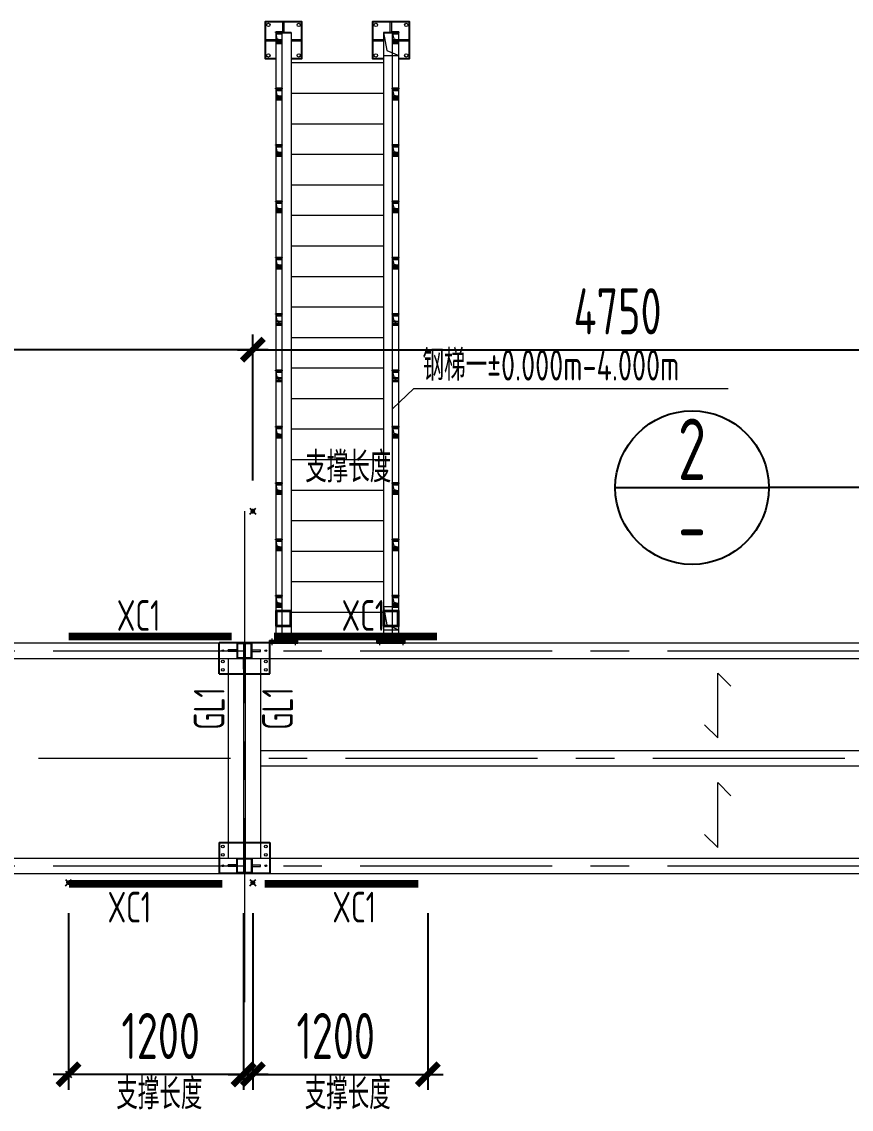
# Model space of a CAD drawing. Extents: x 498328 to 716449, y -893371 to -467753.
# Drawn here: x 535090 to 540491, y -716403 to -709323 of the extents above; entities that cross this region are included whole.
import ezdxf
from ezdxf.enums import TextEntityAlignment as Align

# ---------------------------------------------------------------- set-up
doc = ezdxf.new("R2010")
doc.units = 0
doc.header["$LTSCALE"] = 1000
doc.header["$PDMODE"] = 35
doc.header["$PDSIZE"] = 20
for name, pattern in [('2', [0.375, 0.25, -0.125]), ('CACHE', [0.375, 0.25, -0.125]), ('CENTER', [2, 1.25, -0.25, 0.25, -0.25]), ('CENTER2', [28.575, 19.05, -3.175, 3.175, -3.175])]:
    doc.linetypes.add(name, pattern=pattern)
doc.layers.get('0').update_dxf_attribs({"linetype": 'CONTINUOUS'})
doc.layers.get('Defpoints').update_dxf_attribs({"linetype": 'CONTINUOUS'})
for name, color, linetype in [('$0$S-STEL-BEAM-TEXT', 90, 'CONTINUOUS'), ('01', 7, 'CONTINUOUS'), ('1轮廓实线层', 7, 'CONTINUOUS'), ('AXIS', 251, 'CENTER'), ('DIM', 3, 'CONTINUOUS'), ('PUB_TEXT', 7, 'CONTINUOUS'), ('THIN', 7, 'CONTINUOUS'), ('焊缝', 1, 'CONTINUOUS'), ('设备基础', 2, 'CONTINUOUS')]:
    doc.layers.add(name, color=color, linetype=linetype)
doc.layers.add('22', color=7, linetype='CONTINUOUS', plot=False)
doc.layers.add('钢梁', color=141, linetype='CONTINUOUS', lineweight=18)
doc.styles.add('TSSD_DIMENSION', font='Tssdeng.shx', dxfattribs={"width": 0.7, "bigfont": 'hztxt.shx'})
doc.styles.add('TSSD_NUM', font='Tssdeng.shx', dxfattribs={"width": 0.7, "bigfont": 'hztxt.shx'})
doc.styles.add('TSSD_REIN', font='Tssdeng.shx', dxfattribs={"width": 0.7, "bigfont": 'hztxt.shx'})
doc.dimstyles.new('TSSD_100_100$0', dxfattribs={"dimtxt": 380, "dimasz": 100, "dimexe": 100, "dimexo": 250, "dimgap": 50, "dimtad": 1, "dimdec": 0, "dimzin": 0, "dimdsep": 46, "dimtxsty": 'TSSD_DIMENSION', "dimblk": 'ARCHTICK', "dimblk1": 'ARCHTICK', "dimblk2": 'ARCHTICK', "dimsah": 1, "dimcen": 0, "dimdle": 100, "dimclrt": 7, "dimadec": 0, "dimazin": 0, "dimtfac": 1, "dimtdec": 0, "dimtix": 1, "dimtmove": 2, "dimatfit": 3, "dimldrblk": 'ARCHTICK', "dimfxl": 0, "dimtolj": 1, "dimtzin": 0, "dimarcsym": 0})

# ---------------------------------------------------------------- blocks, each defined once
blk = doc.blocks.new('TS_IDX')
at = {"color": 0, "linetype": 'ByBlock'}
blk.add_line((-0.5, 0), (0.5, 0), dxfattribs=at)
blk.add_circle((0, 0), 0.5, dxfattribs=at)
at = {"color": 0, "linetype": 'ByBlock', "style": 'TSSD_NUM', "width": 0.7}
for tag, p in [('1', (0, 0.25)), ('A', (0, -0.25))]:
    blk.add_attdef(tag, text='', height=0.2857, dxfattribs=at).set_placement(p, align=Align.MIDDLE_CENTER)
blk = doc.blocks.new('_ARCHTICK')
at = {"color": 0, "const_width": 0.4}
blk.add_lwpolyline([(-0.707, -0.707), (0.707, 0.707)], dxfattribs=at)
blk = doc.blocks.new('*D443')
at = {"layer": '22', "color": 0, "transparency": 16777216}
for p in [(541344.5, -711458.1), (536594.5, -712509.1), (541344.5, -712509.1)]:
    blk.add_point(p, dxfattribs=at)
at = {"layer": 'DIM', "color": 0, "lineweight": -2, "transparency": 16777216}
for p, q in [((536594.5, -712309.1), (536594.5, -711358.1)), ((541344.5, -712309.1), (541344.5, -711358.1)), ((536494.5, -711458.1), (541444.5, -711458.1))]:
    blk.add_line(p, q, dxfattribs=at)
at = {"layer": 'DIM', "color": 0, "lineweight": -2, "transparency": 16777216, "xscale": 100, "yscale": 100, "zscale": 100, "rotation": 180}
blk.add_blockref('_ARCHTICK', (536594.5, -711458.1), dxfattribs=at)
at = {"layer": 'DIM', "color": 0, "lineweight": -2, "transparency": 16777216, "xscale": 100, "yscale": 100, "zscale": 100}
blk.add_blockref('_ARCHTICK', (541344.5, -711458.1), dxfattribs=at)
at = {"layer": 'DIM', "color": 7, "lineweight": 20, "transparency": 16777216, "insert": (538969.5, -711208.1), "char_height": 300, "attachment_point": 5, "style": 'TSSD_DIMENSION'}
blk.add_mtext('\\A1;4750', dxfattribs=at)
blk = doc.blocks.new('*D444')
at = {"layer": '22', "color": 0, "transparency": 16777216}
for p in [(531794.5, -711458.1), (531794.5, -712509.1), (536594.5, -712509.1)]:
    blk.add_point(p, dxfattribs=at)
at = {"layer": 'DIM', "color": 0, "lineweight": -2, "transparency": 16777216}
for p, q in [((531794.5, -712309.1), (531794.5, -711358.1)), ((536594.5, -712309.1), (536594.5, -711358.1)), ((536694.5, -711458.1), (531694.5, -711458.1))]:
    blk.add_line(p, q, dxfattribs=at)
at = {"layer": 'DIM', "color": 0, "lineweight": -2, "transparency": 16777216, "xscale": 100, "yscale": 100, "zscale": 100, "rotation": 180}
blk.add_blockref('_ARCHTICK', (531794.5, -711458.1), dxfattribs=at)
at = {"layer": 'DIM', "color": 0, "lineweight": -2, "transparency": 16777216, "xscale": 100, "yscale": 100, "zscale": 100}
blk.add_blockref('_ARCHTICK', (536594.5, -711458.1), dxfattribs=at)
at = {"layer": 'DIM', "color": 7, "lineweight": 20, "transparency": 16777216, "insert": (534194.5, -711208.1), "char_height": 300, "attachment_point": 5, "style": 'TSSD_DIMENSION'}
blk.add_mtext('\\A1;4800', dxfattribs=at)
blk = doc.blocks.new('*D445')
at = {"layer": '22', "color": 0, "transparency": 16777216}
for p in [(535394.5, -714927.6), (536594.5, -714927.6), (535394.5, -716176.4)]:
    blk.add_point(p, dxfattribs=at)
at = {"layer": 'DIM', "color": 0, "lineweight": -2, "transparency": 16777216}
for p, q in [((535394.5, -715127.6), (535394.5, -716276.4)), ((536594.5, -715127.6), (536594.5, -716276.4)), ((536694.5, -716176.4), (535294.5, -716176.4))]:
    blk.add_line(p, q, dxfattribs=at)
at = {"layer": 'DIM', "color": 0, "lineweight": -2, "transparency": 16777216, "xscale": 100, "yscale": 100, "zscale": 100, "rotation": 180}
blk.add_blockref('_ARCHTICK', (535394.5, -716176.4), dxfattribs=at)
at = {"layer": 'DIM', "color": 0, "lineweight": -2, "transparency": 16777216, "xscale": 100, "yscale": 100, "zscale": 100}
blk.add_blockref('_ARCHTICK', (536594.5, -716176.4), dxfattribs=at)
at = {"layer": 'DIM', "color": 7, "lineweight": 20, "transparency": 16777216, "insert": (535994.5, -715926.4), "char_height": 300, "attachment_point": 5, "style": 'TSSD_DIMENSION'}
blk.add_mtext('\\A1;1200', dxfattribs=at)
blk = doc.blocks.new('*D1000')
at = {"layer": 'Defpoints', "color": 0, "transparency": 16777216}
for p in [(536534.5, -714927.6), (537734.5, -714927.6), (537734.5, -716176.4)]:
    blk.add_point(p, dxfattribs=at)
at = {"layer": 'DIM', "color": 0, "lineweight": -2, "transparency": 16777216}
for p, q in [((536534.5, -715127.6), (536534.5, -716276.4)), ((537734.5, -715127.6), (537734.5, -716276.4)), ((536434.5, -716176.4), (537834.5, -716176.4))]:
    blk.add_line(p, q, dxfattribs=at)
at = {"layer": 'DIM', "color": 0, "lineweight": -2, "transparency": 16777216, "xscale": 100, "yscale": 100, "zscale": 100, "rotation": 180}
blk.add_blockref('_ARCHTICK', (536534.5, -716176.4), dxfattribs=at)
at = {"layer": 'DIM', "color": 0, "lineweight": -2, "transparency": 16777216, "xscale": 100, "yscale": 100, "zscale": 100}
blk.add_blockref('_ARCHTICK', (537734.5, -716176.4), dxfattribs=at)
at = {"layer": 'DIM', "color": 7, "lineweight": 20, "transparency": 16777216, "insert": (537134.5, -715926.4), "char_height": 300, "attachment_point": 5, "style": 'TSSD_DIMENSION'}
blk.add_mtext('\\A1;1200', dxfattribs=at)

msp = doc.modelspace()

# ---------------------------------------------------------------- linework, layer by layer
at = {"layer": '$0$S-STEL-BEAM-TEXT', "lineweight": 0}
for points in [[(539536.6, -713900.3), (539622.3, -713985.9), (539622.3, -713562.9), (539708, -713648.6)], [(539536.6, -714614.3), (539622.3, -714699.9), (539622.3, -714276.9), (539708, -714362.6)]]:
    msp.add_lwpolyline(points, dxfattribs=at)
at = {"layer": '01', "color": 8, "lineweight": 9}
for q in [(537504.5, -711842.7), (539690.1, -711711.4)]:
    msp.add_line((537643.1, -711711.4), q, dxfattribs=at)
at = {"layer": '1轮廓实线层', "lineweight": 20}
for p, q in [((536789.5, -709392.5), (536789.5, -709322.5)), ((536799.5, -709392.5), (536799.5, -709322.5)), ((537489.5, -709392.5), (537489.5, -709322.5)), ((537499.5, -709392.5), (537499.5, -709322.5)), ((536744.5, -709392.5), (536744.5, -713351.5)), ((536784.5, -713351.5), (536784.5, -709392.5)), ((536844.5, -709392.5), (536844.5, -713351.5)), ((537444.5, -709392.5), (537444.5, -713351.5)), ((537504.5, -713351.5), (537504.5, -709392.5)), ((537544.5, -713351.5), (537544.5, -709392.5)), ((536674.5, -709437.5), (536744.5, -709437.5)), ((536674.5, -709447.5), (536744.5, -709447.5)), ((536844.5, -709437.5), (536914.5, -709437.5)), ((536844.5, -709447.5), (536914.5, -709447.5)), ((537374.5, -709437.5), (537444.5, -709437.5)), ((537374.5, -709447.5), (537444.5, -709447.5)), ((537544.5, -709437.5), (537614.5, -709437.5)), ((537544.5, -709447.5), (537614.5, -709447.5)), ((537444.5, -709591), (536844.5, -709591)), ((537444.5, -709790), (536844.5, -709790)), ((537444.5, -709988.8), (536844.5, -709988.8)), ((537444.5, -710187.5), (536844.5, -710187.5)), ((537444.5, -710386.3), (536844.5, -710386.3)), ((537444.5, -710585), (536844.5, -710585)), ((537444.5, -710783.8), (536844.5, -710783.8)), ((537444.5, -710982.5), (536844.5, -710982.5)), ((537444.5, -711181.3), (536844.5, -711181.3)), ((537444.5, -711380), (536844.5, -711380)), ((537444.5, -711578.8), (536844.5, -711578.8)), ((537444.5, -711777.5), (536844.5, -711777.5)), ((537444.5, -711976.3), (536844.5, -711976.3)), ((537444.5, -712175), (536844.5, -712175)), ((537444.5, -712373.8), (536844.5, -712373.8)), ((537444.5, -712572.5), (536844.5, -712572.5)), ((537444.5, -712771.3), (536844.5, -712771.3)), ((537444.5, -712970), (536844.5, -712970)), ((537444.5, -713168.8), (536844.5, -713168.8)), ((536702.5, -713367.5), (536702.5, -713351.5)), ((536744.5, -713367.5), (537544.5, -713367.5)), ((536744.6, -713367.5), (537544.6, -713367.5)), ((536744.6, -713367.5), (537544.6, -713367.5)), ((536886.5, -713367.5), (536886.5, -713351.5)), ((537402.7, -713367.5), (537402.7, -713351.5)), ((537586.7, -713367.5), (537586.7, -713351.5))]:
    msp.add_line(p, q, dxfattribs=at)
at = {"layer": '1轮廓实线层', "linetype": 'CACHE', "lineweight": 20, "ltscale": 0.1}
for p, q in [((536744.5, -709392.5), (536784.5, -709392.5)), ((536744.5, -709392.5), (536784.5, -709392.5)), ((537504.5, -709392.5), (537544.5, -709392.5)), ((536744.5, -709759.5), (536784.5, -709759.5)), ((537504.5, -709759.5), (537544.5, -709759.5)), ((536744.5, -710126.5), (536784.5, -710126.5)), ((537504.5, -710126.5), (537544.5, -710126.5)), ((536744.5, -710493.5), (536784.5, -710493.5)), ((537504.5, -710493.5), (537544.5, -710493.5)), ((536744.5, -710860.5), (536784.5, -710860.5)), ((537504.5, -710860.5), (537544.5, -710860.5)), ((536744.5, -711227.5), (536784.5, -711227.5)), ((537504.5, -711227.5), (537544.5, -711227.5)), ((536744.5, -711594.5), (536784.5, -711594.5)), ((537504.5, -711594.5), (537544.5, -711594.5)), ((536744.5, -711961.5), (536784.5, -711961.5)), ((537504.5, -711961.5), (537544.5, -711961.5)), ((536744.5, -712328.5), (536784.5, -712328.5)), ((537504.5, -712328.5), (537544.5, -712328.5)), ((536744.5, -712695.5), (536784.5, -712695.5)), ((537504.5, -712695.5), (537544.5, -712695.5)), ((536744.5, -713062.5), (536784.5, -713062.5)), ((537504.5, -713062.5), (537544.5, -713062.5))]:
    msp.add_line(p, q, dxfattribs=at)
at = {"layer": '1轮廓实线层', "color": 8, "lineweight": 9}
for p, q in [((536744.5, -709400), (536751.8, -709432.7)), ((537444.7, -709392.6), (537466.5, -709509.2)), ((537504.5, -709400), (537511.8, -709432.7)), ((536751.8, -709432.7), (536784.5, -709440)), ((537511.8, -709432.7), (537544.5, -709440)), ((537444.5, -709542.5), (537544.5, -709542.5)), ((537466.5, -709509.2), (537544.5, -709542.5)), ((536744.5, -709767), (536751.8, -709799.7)), ((537504.5, -709767), (537511.8, -709799.7)), ((536751.8, -709799.7), (536784.5, -709807)), ((537511.8, -709799.7), (537544.5, -709807)), ((536744.5, -710134), (536751.8, -710166.7)), ((537504.5, -710134), (537511.8, -710166.7)), ((536751.8, -710166.7), (536784.5, -710174)), ((537511.8, -710166.7), (537544.5, -710174)), ((536744.5, -710501), (536751.8, -710533.7)), ((536751.8, -710533.7), (536784.5, -710541)), ((537504.5, -710501), (537511.8, -710533.7)), ((537511.8, -710533.7), (537544.5, -710541)), ((536744.5, -710868), (536751.8, -710900.7)), ((536751.8, -710900.7), (536784.5, -710908)), ((537504.5, -710868), (537511.8, -710900.7)), ((537511.8, -710900.7), (537544.5, -710908)), ((536744.5, -711235), (536751.8, -711267.7)), ((536751.8, -711267.7), (536784.5, -711275)), ((537504.5, -711235), (537511.8, -711267.7)), ((537511.8, -711267.7), (537544.5, -711275)), ((536744.5, -711602), (536751.8, -711634.7)), ((537504.5, -711602), (537511.8, -711634.7)), ((536751.8, -711634.7), (536784.5, -711642)), ((537511.8, -711634.7), (537544.5, -711642)), ((536744.5, -711969), (536751.8, -712001.7)), ((537504.5, -711969), (537511.8, -712001.7)), ((536751.8, -712001.7), (536784.5, -712009)), ((537511.8, -712001.7), (537544.5, -712009)), ((536744.5, -712336), (536751.8, -712368.7)), ((536751.8, -712368.7), (536784.5, -712376)), ((537504.5, -712336), (537511.8, -712368.7)), ((537511.8, -712368.7), (537544.5, -712376)), ((536744.5, -712703), (536751.8, -712735.7)), ((536751.8, -712735.7), (536784.5, -712743)), ((537504.5, -712703), (537511.8, -712735.7)), ((537511.8, -712735.7), (537544.5, -712743)), ((536744.5, -713070), (536751.8, -713102.7)), ((536751.8, -713102.7), (536784.5, -713110)), ((537504.5, -713070), (537511.8, -713102.7)), ((537511.8, -713102.7), (537544.5, -713110)), ((537444.7, -713132.5), (537466.5, -713249.2)), ((537466.5, -713249.2), (537544.5, -713282.5)), ((537513, -713339.9), (537544.5, -713348.9))]:
    msp.add_line(p, q, dxfattribs=at)
at = {"layer": '1轮廓实线层', "lineweight": 20, "ltscale": 5}
for p, q in [((531294.5, -713367.5), (579573, -713367.5)), ((531294.5, -713467.5), (579573, -713467.5)), ((536644.4, -714067.6), (545439.5, -714067.6)), ((536644.4, -714167.6), (545439.5, -714167.6)), ((531294.5, -714767.5), (550839.5, -714767.5)), ((531294.5, -714867.5), (550839.5, -714867.5)), ((531294.5, -714867.5), (550839.5, -714867.5))]:
    msp.add_line(p, q, dxfattribs=at)
at = {"layer": '1轮廓实线层', "linetype": 'CENTER2', "lineweight": 20, "ltscale": 0.01}
for p, q in [((536718.5, -713337.9), (536718.5, -713381.2)), ((536870.5, -713337.9), (536870.5, -713381.2)), ((537418.7, -713337.9), (537418.7, -713381.2)), ((537570.7, -713337.9), (537570.7, -713381.2))]:
    msp.add_line(p, q, dxfattribs=at)
at = {"layer": '1轮廓实线层', "color": 4, "lineweight": 20}
for p, q in [((536489.4, -713412.6), (536434.4, -713412.6)), ((536434.4, -713422.6), (536434.4, -713412.6)), ((536489.4, -713422.6), (536434.4, -713422.6)), ((536589.4, -713412.6), (536644.4, -713412.6)), ((536589.4, -713422.6), (536644.4, -713422.6)), ((536644.4, -713422.6), (536644.4, -713412.6)), ((536534.4, -713537.5), (536534.4, -713467.5)), ((536544.4, -713537.5), (536544.4, -713467.5)), ((536534.4, -713537.5), (536544.4, -713537.5)), ((536534.4, -714697.5), (536534.4, -714767.5)), ((536534.4, -714697.5), (536544.4, -714697.5)), ((536544.4, -714697.5), (536544.4, -714767.5)), ((536489.4, -714812.5), (536434.4, -714812.5)), ((536434.4, -714822.5), (536434.4, -714812.5)), ((536489.4, -714822.5), (536434.4, -714822.5)), ((536589.4, -714812.5), (536644.4, -714812.5)), ((536589.4, -714822.5), (536644.4, -714822.5)), ((536644.4, -714822.5), (536644.4, -714812.5))]:
    msp.add_line(p, q, dxfattribs=at)
at = {"layer": '1轮廓实线层', "color": 8, "lineweight": 9}
msp.add_lwpolyline([(537444.7, -713282.5), (537544.5, -713282.5), (537544.5, -713132.5), (537444.7, -713132.5)], close=True, dxfattribs=at)
at = {"layer": '1轮廓实线层', "color": 4, "lineweight": 20}
for points in [[(536589.4, -713467.5), (536589.4, -713367.5), (536489.4, -713367.5), (536489.4, -713467.5)], [(536584.4, -713462.5), (536584.4, -713372.5), (536494.4, -713372.5), (536494.4, -713462.5)], [(536589.4, -714767.5), (536589.4, -714867.5), (536489.4, -714867.5), (536489.4, -714767.5)], [(536584.4, -714772.5), (536584.4, -714862.5), (536494.4, -714862.5), (536494.4, -714772.5)]]:
    msp.add_lwpolyline(points, close=True, dxfattribs=at)
at = {"layer": '1轮廓实线层', "lineweight": 20}
for centre in [(536695.5, -709343.5), (536893.5, -709343.5), (537395.5, -709343.5), (537593.5, -709343.5), (536695.5, -709541.6), (536893.5, -709541.6), (537395.5, -709541.6), (537593.5, -709541.6)]:
    msp.add_circle(centre, 11, dxfattribs=at)
at = {"layer": '1轮廓实线层', "color": 4, "lineweight": 20}
for centre, radius in [((536399.4, -713417.5), 6), ((536679.4, -713417.5), 6), ((536399.4, -713487.5), 8.75), ((536679.4, -713487.5), 8.75), ((536399.4, -713542.5), 8.75), ((536679.4, -713542.5), 8.75), ((536399.4, -714692.5), 8.75), ((536679.4, -714692.5), 8.75), ((536399.4, -714747.5), 8.75), ((536679.4, -714747.5), 8.75), ((536399.4, -714817.5), 6), ((536679.4, -714817.5), 6)]:
    msp.add_circle(centre, radius, dxfattribs=at)
at = {"layer": 'AXIS', "lineweight": 20}
for p, q in [((536539.4, -712509.1), (536539.4, -715706)), ((531294.5, -713417.5), (581282.6, -713417.5)), ((531198.9, -714117.6), (545544.5, -714117.6)), ((531294.5, -714817.5), (581282.6, -714817.5))]:
    msp.add_line(p, q, dxfattribs=at)
at = {"layer": 'THIN'}
msp.add_line((540936.4, -712356), (539954.5, -712356), dxfattribs=at)
at = {"layer": '焊缝', "color": 2}
for p, q in [((536374.4, -713567.5), (536374.4, -713367.5)), ((536704.4, -713367.5), (536374.4, -713367.5)), ((536704.4, -713567.5), (536704.4, -713367.5)), ((536374.4, -713567.5), (536704.4, -713567.5)), ((536374.4, -714667.5), (536374.4, -714867.5)), ((536374.4, -714667.5), (536704.4, -714667.5)), ((536704.4, -714667.5), (536704.4, -714867.5)), ((536704.4, -714867.5), (536374.4, -714867.5))]:
    msp.add_line(p, q, dxfattribs=at)
at = {"layer": '设备基础', "color": 0}
for p, q in [((536744.5, -709388.9), (536784.5, -709388.9)), ((536744.5, -709392.5), (536744.5, -709388.9)), ((536744.5, -709392.5), (536844.5, -709392.5)), ((536744.5, -709393), (536761.5, -709393)), ((536744.5, -709400), (536784.5, -709400)), ((536767.5, -709393), (536784.5, -709393)), ((536784.5, -709392.5), (536784.5, -709388.9)), ((537444.5, -709392.5), (537544.5, -709392.5)), ((537504.5, -709388.9), (537544.5, -709388.9)), ((537504.5, -709392.5), (537504.5, -709388.9)), ((537504.5, -709393), (537521.5, -709393)), ((537504.5, -709400), (537544.5, -709400)), ((537527.5, -709393), (537544.5, -709393)), ((537544.5, -709392.5), (537544.5, -709388.9)), ((536744.5, -709440), (536784.5, -709440)), ((536744.5, -709453.5), (536761.5, -709453.5)), ((536744.5, -709457.6), (536784.5, -709457.6)), ((536744.5, -709461.2), (536784.5, -709461.2)), ((536767.5, -709453.5), (536784.5, -709453.5)), ((537504.5, -709440), (537544.5, -709440)), ((537504.5, -709453.5), (537521.5, -709453.5)), ((537504.5, -709457.6), (537544.5, -709457.6)), ((537504.5, -709461.2), (537544.5, -709461.2)), ((537527.5, -709453.5), (537544.5, -709453.5)), ((536744.5, -709755.9), (536784.5, -709755.9)), ((536744.5, -709759.5), (536744.5, -709755.9)), ((536744.5, -709760), (536761.5, -709760)), ((536744.5, -709767), (536784.5, -709767)), ((536767.5, -709760), (536784.5, -709760)), ((536784.5, -709759.5), (536784.5, -709755.9)), ((537504.5, -709755.9), (537544.5, -709755.9)), ((537504.5, -709759.5), (537504.5, -709755.9)), ((537504.5, -709760), (537521.5, -709760)), ((537504.5, -709767), (537544.5, -709767)), ((537527.5, -709760), (537544.5, -709760)), ((537544.5, -709759.5), (537544.5, -709755.9)), ((536744.5, -709807), (536784.5, -709807)), ((536744.5, -709820.5), (536761.5, -709820.5)), ((536744.5, -709824.6), (536784.5, -709824.6)), ((536744.5, -709828.2), (536784.5, -709828.2)), ((536767.5, -709820.5), (536784.5, -709820.5)), ((537504.5, -709807), (537544.5, -709807)), ((537504.5, -709820.5), (537521.5, -709820.5)), ((537504.5, -709824.6), (537544.5, -709824.6)), ((537504.5, -709828.2), (537544.5, -709828.2)), ((537527.5, -709820.5), (537544.5, -709820.5)), ((536744.5, -710122.9), (536784.5, -710122.9)), ((536744.5, -710126.5), (536744.5, -710122.9)), ((536744.5, -710127), (536761.5, -710127)), ((536744.5, -710134), (536784.5, -710134)), ((536767.5, -710127), (536784.5, -710127)), ((536784.5, -710126.5), (536784.5, -710122.9)), ((537504.5, -710122.9), (537544.5, -710122.9)), ((537504.5, -710126.5), (537504.5, -710122.9)), ((537504.5, -710127), (537521.5, -710127)), ((537504.5, -710134), (537544.5, -710134)), ((537527.5, -710127), (537544.5, -710127)), ((537544.5, -710126.5), (537544.5, -710122.9)), ((536744.5, -710174), (536784.5, -710174)), ((536744.5, -710187.5), (536761.5, -710187.5)), ((536744.5, -710191.6), (536784.5, -710191.6)), ((536744.5, -710195.2), (536784.5, -710195.2)), ((536767.5, -710187.5), (536784.5, -710187.5)), ((537504.5, -710174), (537544.5, -710174)), ((537504.5, -710187.5), (537521.5, -710187.5)), ((537504.5, -710191.6), (537544.5, -710191.6)), ((537504.5, -710195.2), (537544.5, -710195.2)), ((537527.5, -710187.5), (537544.5, -710187.5)), ((536744.5, -710489.9), (536784.5, -710489.9)), ((536744.5, -710493.5), (536744.5, -710489.9)), ((536744.5, -710494), (536761.5, -710494)), ((536744.5, -710501), (536784.5, -710501)), ((536744.5, -710541), (536784.5, -710541)), ((536744.5, -710554.5), (536761.5, -710554.5)), ((536744.5, -710558.6), (536784.5, -710558.6)), ((536767.5, -710494), (536784.5, -710494)), ((536767.5, -710554.5), (536784.5, -710554.5)), ((536784.5, -710493.5), (536784.5, -710489.9)), ((537504.5, -710489.9), (537544.5, -710489.9)), ((537504.5, -710493.5), (537504.5, -710489.9)), ((537504.5, -710494), (537521.5, -710494)), ((537504.5, -710501), (537544.5, -710501)), ((537504.5, -710541), (537544.5, -710541)), ((537504.5, -710554.5), (537521.5, -710554.5)), ((537504.5, -710558.6), (537544.5, -710558.6)), ((537527.5, -710494), (537544.5, -710494)), ((537527.5, -710554.5), (537544.5, -710554.5)), ((537544.5, -710493.5), (537544.5, -710489.9)), ((536744.5, -710562.2), (536784.5, -710562.2)), ((537504.5, -710562.2), (537544.5, -710562.2)), ((536744.5, -710856.9), (536784.5, -710856.9)), ((536744.5, -710860.5), (536744.5, -710856.9)), ((536744.5, -710861), (536761.5, -710861)), ((536744.5, -710868), (536784.5, -710868)), ((536744.5, -710908), (536784.5, -710908)), ((536767.5, -710861), (536784.5, -710861)), ((536784.5, -710860.5), (536784.5, -710856.9)), ((537504.5, -710856.9), (537544.5, -710856.9)), ((537504.5, -710860.5), (537504.5, -710856.9)), ((537504.5, -710861), (537521.5, -710861)), ((537504.5, -710868), (537544.5, -710868)), ((537504.5, -710908), (537544.5, -710908)), ((537527.5, -710861), (537544.5, -710861)), ((537544.5, -710860.5), (537544.5, -710856.9)), ((536744.5, -710921.5), (536761.5, -710921.5)), ((536744.5, -710925.6), (536784.5, -710925.6)), ((536744.5, -710929.2), (536784.5, -710929.2)), ((536767.5, -710921.5), (536784.5, -710921.5)), ((537504.5, -710921.5), (537521.5, -710921.5)), ((537504.5, -710925.6), (537544.5, -710925.6)), ((537504.5, -710929.2), (537544.5, -710929.2)), ((537527.5, -710921.5), (537544.5, -710921.5)), ((536744.5, -711223.9), (536784.5, -711223.9)), ((536744.5, -711227.5), (536744.5, -711223.9)), ((536744.5, -711228), (536761.5, -711228)), ((536744.5, -711235), (536784.5, -711235)), ((536767.5, -711228), (536784.5, -711228)), ((536784.5, -711227.5), (536784.5, -711223.9)), ((537504.5, -711223.9), (537544.5, -711223.9)), ((537504.5, -711227.5), (537504.5, -711223.9)), ((537504.5, -711228), (537521.5, -711228)), ((537504.5, -711235), (537544.5, -711235)), ((537527.5, -711228), (537544.5, -711228)), ((537544.5, -711227.5), (537544.5, -711223.9)), ((536744.5, -711275), (536784.5, -711275)), ((536744.5, -711288.5), (536761.5, -711288.5)), ((536744.5, -711292.6), (536784.5, -711292.6)), ((536744.5, -711296.2), (536784.5, -711296.2)), ((536767.5, -711288.5), (536784.5, -711288.5)), ((537504.5, -711275), (537544.5, -711275)), ((537504.5, -711288.5), (537521.5, -711288.5)), ((537504.5, -711292.6), (537544.5, -711292.6)), ((537504.5, -711296.2), (537544.5, -711296.2)), ((537527.5, -711288.5), (537544.5, -711288.5)), ((536744.5, -711590.9), (536784.5, -711590.9)), ((536744.5, -711594.5), (536744.5, -711590.9)), ((536744.5, -711595), (536761.5, -711595)), ((536744.5, -711602), (536784.5, -711602)), ((536767.5, -711595), (536784.5, -711595)), ((536784.5, -711594.5), (536784.5, -711590.9)), ((537504.5, -711590.9), (537544.5, -711590.9)), ((537504.5, -711594.5), (537504.5, -711590.9)), ((537504.5, -711595), (537521.5, -711595)), ((537504.5, -711602), (537544.5, -711602)), ((537527.5, -711595), (537544.5, -711595)), ((537544.5, -711594.5), (537544.5, -711590.9)), ((536744.5, -711642), (536784.5, -711642)), ((536744.5, -711655.5), (536761.5, -711655.5)), ((536744.5, -711659.6), (536784.5, -711659.6)), ((536744.5, -711663.2), (536784.5, -711663.2)), ((536767.5, -711655.5), (536784.5, -711655.5)), ((537504.5, -711642), (537544.5, -711642)), ((537504.5, -711655.5), (537521.5, -711655.5)), ((537504.5, -711659.6), (537544.5, -711659.6)), ((537504.5, -711663.2), (537544.5, -711663.2)), ((537527.5, -711655.5), (537544.5, -711655.5)), ((536744.5, -711957.9), (536784.5, -711957.9)), ((536744.5, -711961.5), (536744.5, -711957.9)), ((536744.5, -711962), (536761.5, -711962)), ((536744.5, -711969), (536784.5, -711969)), ((536767.5, -711962), (536784.5, -711962)), ((536784.5, -711961.5), (536784.5, -711957.9)), ((537504.5, -711957.9), (537544.5, -711957.9)), ((537504.5, -711961.5), (537504.5, -711957.9)), ((537504.5, -711962), (537521.5, -711962)), ((537504.5, -711969), (537544.5, -711969)), ((537527.5, -711962), (537544.5, -711962)), ((537544.5, -711961.5), (537544.5, -711957.9)), ((536744.5, -712009), (536784.5, -712009)), ((536744.5, -712022.5), (536761.5, -712022.5)), ((536744.5, -712026.6), (536784.5, -712026.6)), ((536744.5, -712030.2), (536784.5, -712030.2)), ((536767.5, -712022.5), (536784.5, -712022.5)), ((537504.5, -712009), (537544.5, -712009)), ((537504.5, -712022.5), (537521.5, -712022.5)), ((537504.5, -712026.6), (537544.5, -712026.6)), ((537504.5, -712030.2), (537544.5, -712030.2)), ((537527.5, -712022.5), (537544.5, -712022.5)), ((536744.5, -712324.9), (536784.5, -712324.9)), ((536744.5, -712328.5), (536744.5, -712324.9)), ((536744.5, -712329), (536761.5, -712329)), ((536767.5, -712329), (536784.5, -712329)), ((536784.5, -712328.5), (536784.5, -712324.9)), ((537504.5, -712324.9), (537544.5, -712324.9)), ((537504.5, -712328.5), (537504.5, -712324.9)), ((537504.5, -712329), (537521.5, -712329)), ((537527.5, -712329), (537544.5, -712329)), ((537544.5, -712328.5), (537544.5, -712324.9)), ((536744.5, -712336), (536784.5, -712336)), ((536744.5, -712376), (536784.5, -712376)), ((536744.5, -712389.5), (536761.5, -712389.5)), ((536744.5, -712393.6), (536784.5, -712393.6)), ((536744.5, -712397.2), (536784.5, -712397.2)), ((536767.5, -712389.5), (536784.5, -712389.5)), ((537504.5, -712336), (537544.5, -712336)), ((537504.5, -712376), (537544.5, -712376)), ((537504.5, -712389.5), (537521.5, -712389.5)), ((537504.5, -712393.6), (537544.5, -712393.6)), ((537504.5, -712397.2), (537544.5, -712397.2)), ((537527.5, -712389.5), (537544.5, -712389.5)), ((536744.5, -712691.9), (536784.5, -712691.9)), ((536744.5, -712695.5), (536744.5, -712691.9)), ((536744.5, -712696), (536761.5, -712696)), ((536744.5, -712703), (536784.5, -712703)), ((536744.5, -712743), (536784.5, -712743)), ((536767.5, -712696), (536784.5, -712696)), ((536784.5, -712695.5), (536784.5, -712691.9)), ((537504.5, -712691.9), (537544.5, -712691.9)), ((537504.5, -712695.5), (537504.5, -712691.9)), ((537504.5, -712696), (537521.5, -712696)), ((537504.5, -712703), (537544.5, -712703)), ((537504.5, -712743), (537544.5, -712743)), ((537527.5, -712696), (537544.5, -712696)), ((537544.5, -712695.5), (537544.5, -712691.9)), ((536744.5, -712756.5), (536761.5, -712756.5)), ((536744.5, -712760.6), (536784.5, -712760.6)), ((536744.5, -712764.2), (536784.5, -712764.2)), ((536767.5, -712756.5), (536784.5, -712756.5)), ((537504.5, -712756.5), (537521.5, -712756.5)), ((537504.5, -712760.6), (537544.5, -712760.6)), ((537504.5, -712764.2), (537544.5, -712764.2)), ((537527.5, -712756.5), (537544.5, -712756.5)), ((536744.5, -713058.9), (536784.5, -713058.9)), ((536744.5, -713062.5), (536744.5, -713058.9)), ((536744.5, -713063), (536761.5, -713063)), ((536744.5, -713070), (536784.5, -713070)), ((536767.5, -713063), (536784.5, -713063)), ((536784.5, -713062.5), (536784.5, -713058.9)), ((537504.5, -713058.9), (537544.5, -713058.9)), ((537504.5, -713062.5), (537504.5, -713058.9)), ((537504.5, -713063), (537521.5, -713063)), ((537504.5, -713070), (537544.5, -713070)), ((537527.5, -713063), (537544.5, -713063)), ((537544.5, -713062.5), (537544.5, -713058.9)), ((536744.5, -713110), (536784.5, -713110)), ((536744.5, -713123.5), (536761.5, -713123.5)), ((536744.5, -713127.6), (536784.5, -713127.6)), ((536744.5, -713131.2), (536784.5, -713131.2)), ((536767.5, -713123.5), (536784.5, -713123.5)), ((537504.5, -713110), (537544.5, -713110)), ((537504.5, -713123.5), (537521.5, -713123.5)), ((537504.5, -713127.6), (537544.5, -713127.6)), ((537504.5, -713131.2), (537544.5, -713131.2)), ((537527.5, -713123.5), (537544.5, -713123.5)), ((536702.5, -713351.5), (536886.5, -713351.5)), ((536702.5, -713359.5), (536886.5, -713359.5)), ((536702.5, -713367.5), (536886.5, -713367.5)), ((537444.5, -713367.5), (537402.5, -713367.5)), ((537402.7, -713351.5), (537586.7, -713351.5)), ((537402.7, -713359.5), (537586.7, -713359.5)), ((537402.7, -713367.5), (537586.7, -713367.5)), ((537504.7, -713348.9), (537544.5, -713348.9))]:
    msp.add_line(p, q, dxfattribs=at)
at = {"layer": '设备基础', "color": 0, "lineweight": 20}
for p, q in [((536534.4, -713367.5), (536534.4, -714867.5)), ((536544.4, -713367.5), (536544.4, -714867.9)), ((536434.4, -713467.5), (536434.4, -714767.5)), ((536644.4, -713467.5), (536644.4, -714767.5)), ((536544.4, -714867.5), (536544.4, -714867.9))]:
    msp.add_line(p, q, dxfattribs=at)
at = {"layer": '设备基础', "color": 0}
for points in [[(536844.5, -709562.5), (536914.5, -709562.5), (536914.5, -709322.5), (536674.5, -709322.5), (536674.5, -709562.5), (536744.5, -709562.5)], [(537544.5, -709562.5), (537614.5, -709562.5), (537614.5, -709322.5), (537374.5, -709322.5), (537374.5, -709562.5), (537444.5, -709562.5)]]:
    msp.add_lwpolyline(points, dxfattribs=at)
at = {"layer": '设备基础', "color": 6}
for points in [[(536744.5, -713257.6), (536844.5, -713257.6), (536844.5, -713157.6), (536744.5, -713157.6)], [(536749.5, -713252.6), (536839.5, -713252.6), (536839.5, -713162.6), (536749.5, -713162.6)], [(537444.5, -713257.6), (537544.5, -713257.6), (537544.5, -713157.6), (537444.5, -713157.6)], [(537449.5, -713252.6), (537539.5, -713252.6), (537539.5, -713162.6), (537449.5, -713162.6)]]:
    msp.add_lwpolyline(points, close=True, dxfattribs=at)
at = {"layer": '设备基础', "color": 0, "extrusion": (0, 0, -1)}
for centre in [(536764.5, -709393), (537524.5, -709393), (536764.5, -709453.5), (537524.5, -709453.5), (536764.5, -709760), (537524.5, -709760), (536764.5, -709820.5), (537524.5, -709820.5), (536764.5, -710127), (537524.5, -710127), (536764.5, -710187.5), (537524.5, -710187.5), (536764.5, -710494), (536764.5, -710554.5), (537524.5, -710494), (537524.5, -710554.5), (536764.5, -710861), (537524.5, -710861), (536764.5, -710921.5), (537524.5, -710921.5), (536764.5, -711228), (537524.5, -711228), (536764.5, -711288.5), (537524.5, -711288.5), (536764.5, -711595), (537524.5, -711595), (536764.5, -711655.5), (537524.5, -711655.5), (536764.5, -711962), (537524.5, -711962), (536764.5, -712022.5), (537524.5, -712022.5), (536764.5, -712329), (537524.5, -712329), (536764.5, -712389.5), (537524.5, -712389.5), (536764.5, -712696), (537524.5, -712696), (536764.5, -712756.5), (537524.5, -712756.5), (536764.5, -713063), (537524.5, -713063), (536764.5, -713123.5), (537524.5, -713123.5)]:
    msp.add_ellipse(centre, major_axis=(-3, 0), ratio=0.543392, dxfattribs=at)
at = {"layer": '钢梁', "linetype": '2', "lineweight": 0, "const_width": 50}
for points in [[(536457, -713324.4), (535394.5, -713324.4)], [(536732, -713324.4), (537794.5, -713324.4)], [(536397, -714935.4), (535397, -714935.4)], [(536672, -714935.4), (537672, -714935.4)]]:
    msp.add_lwpolyline(points, dxfattribs=at)

# ---------------------------------------------------------------- block references
at = {"layer": 'THIN'}
ref = msp.add_blockref('TS_IDX', (539454.5, -712356), dxfattribs=dict(at, xscale=1000, yscale=1000, zscale=1000))
ref.add_attrib('1', '2', dxfattribs={"height": 400, "style": 'TSSD_NUM', "width": 0.7}).set_placement((539454.5, -712106), align=Align.MIDDLE_CENTER)
ref.add_attrib('-', '-', dxfattribs={"height": 400, "style": 'TSSD_NUM', "width": 0.7}).set_placement((539454.5, -712606), align=Align.MIDDLE_CENTER)

# ---------------------------------------------------------------- texts
at = {"layer": 'PUB_TEXT', "lineweight": 15, "style": 'TSSD_REIN', "width": 0.7}
for s, p in [('钢梯一%%P0.000m-4.000m', (537699.8, -711658.8)), ('支撑长度', (536936, -712322.4)), ('XC1', (535709, -713288.4)), ('XC1', (537173, -713288.4)), ('XC1', (535649, -715187.5)), ('XC1', (537113, -715187.5)), ('支撑长度', (535705.6, -716403.4)), ('支撑长度', (536932.6, -716403.4))]:
    msp.add_text(s, height=200, dxfattribs=at).set_placement(p)
for p in [(536410.2, -713932.8), (536855.4, -713932.8)]:
    msp.add_text('GL1', height=200, rotation=90, dxfattribs=at).set_placement(p)

# ---------------------------------------------------------------- dimensions: what is measured, and where the dimension line sits
at = {"layer": 'DIM', "lineweight": 20}
for base, p2, picture, middle in [((531794.5, -711458.1), (531794.5, -712509.1), '*D444', (534194.5, -711208.1)), ((541344.5, -711458.1), (541344.5, -712509.1), '*D443', (538969.5, -711208.1))]:
    dim = msp.add_linear_dim(base=base, p1=(536594.5, -712509.1), p2=p2, dimstyle='TSSD_100_100$0', override={"dimtxt": 300, "dimexo": 200, "dimgap": 100, "dimsah": 0, "dimatfit": 0}, dxfattribs=at)
    dim.commit()
    dim.dimension.update_dxf_attribs({"geometry": picture, "text_midpoint": middle})
for p1, p2, distance, picture, middle in [((536594.5, -714927.6), (535394.5, -714927.6), 1248.9, '*D445', (535994.5, -715926.4)), ((536534.5, -714927.6), (537734.5, -714927.6), -1248.9, '*D1000', (537134.5, -715926.4))]:
    dim = msp.add_aligned_dim(p1=p1, p2=p2, distance=distance, dimstyle='TSSD_100_100$0', override={"dimtxt": 300, "dimexo": 200, "dimgap": 100, "dimsah": 0, "dimatfit": 0}, dxfattribs=at)
    dim.commit()
    dim.dimension.update_dxf_attribs({"geometry": picture, "text_midpoint": middle})

doc.saveas('drawing.dxf')
